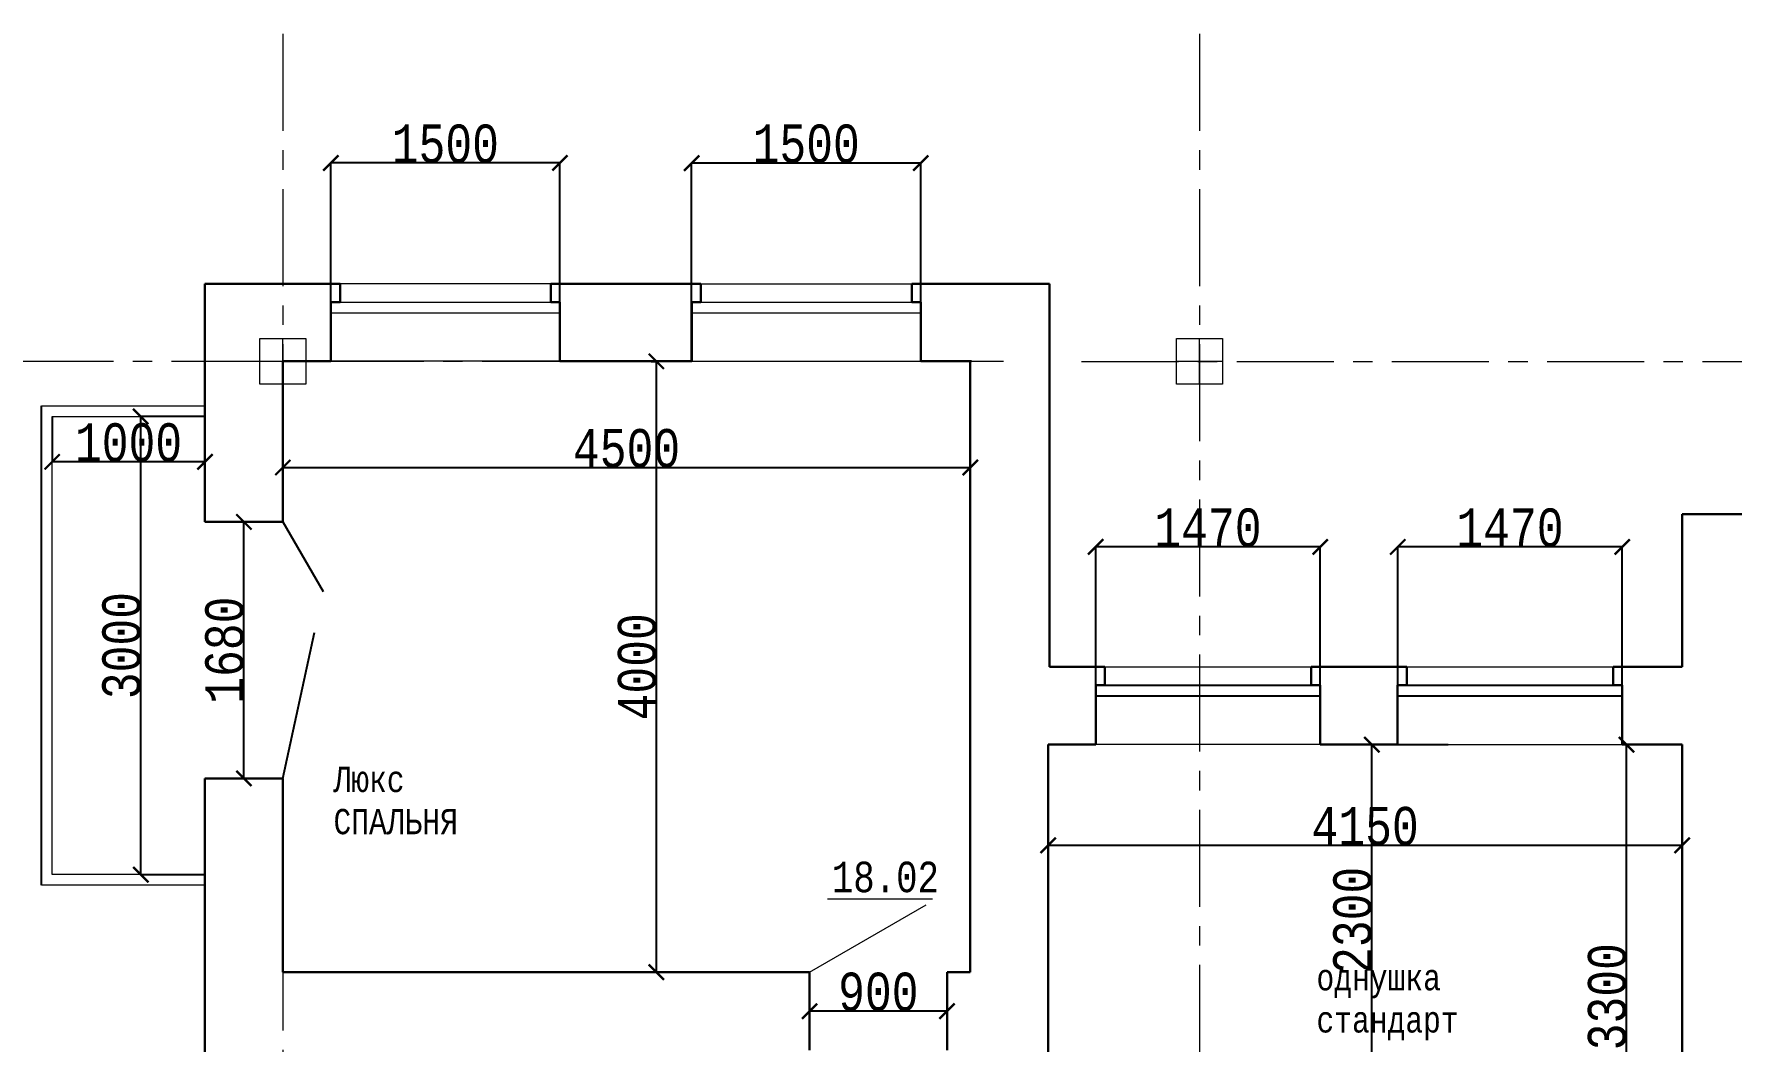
# Model space of a CAD drawing. Header units: millimetres. Extents: x -689206 to 4969298, y -1019800 to 703299.
# Drawn here: x 340349 to 351458, y 576580 to 583175 of the extents above; entities that cross this region are included whole.
import ezdxf

# ---------------------------------------------------------------- set-up
doc = ezdxf.new("R2010")
doc.units = ezdxf.units.MM
doc.linetypes.add('осеваяX2', pattern=[101.6, 63.5, -12.7, 12.7, -12.7])
for name, color, linetype, lineweight in [('б', 231, 'Continuous', 30), ('БАЛКОН', 7, 'Continuous', 20), ('ОКНА', 250, 'Continuous', 20), ('ПЕРЕГОРОДКИ', 252, 'Continuous', 9), ('РАЗМЕРЫ', 7, 'Continuous', 9), ('стены', 7, 'Continuous', 20)]:
    doc.layers.add(name, color=color, linetype=linetype, lineweight=lineweight)
doc.styles.add('Аннотативный', font='isocteur.ttf', dxfattribs={"width": 0.7, "height": 250})
doc.dimstyles.new('Аннотативный', dxfattribs={"dimscale": 0, "dimtxt": 250, "dimasz": 100, "dimexe": 1.25, "dimexo": 0.625, "dimtad": 1, "dimdec": 0, "dimtxsty": 'Аннотативный', "dimblk": 'ARCHTICK', "dimcen": 2.5, "dimadec": 0, "dimazin": 0, "dimtfac": 1, "dimtdec": 0, "dimtmove": 0, "dimatfit": 3, "dimfxl": 1, "dimarcsym": 0})

# ---------------------------------------------------------------- blocks, each defined once
blk = doc.blocks.new('_ArchTick')
at = {"color": 0, "linetype": 'ByBlock', "const_width": 0.15}
blk.add_lwpolyline([(-0.5, -0.5), (0.5, 0.5)], dxfattribs=at)
blk = doc.blocks.new('*D342')
at = {"layer": 'Defpoints', "color": 0, "lineweight": 20, "transparency": 16777216}
for p in [(341978, 581031), (346478, 581031), (346478, 580336)]:
    blk.add_point(p, dxfattribs=at)
at = {"layer": 'стены', "color": 0, "lineweight": -2, "transparency": 16777216}
for p, q in [((341978, 581031), (341978, 580334)), ((346478, 581031), (346478, 580334)), ((341978, 580336), (346478, 580336))]:
    blk.add_line(p, q, dxfattribs=at)
at = {"layer": 'стены', "color": 0, "lineweight": -2, "transparency": 16777216, "xscale": 100, "yscale": 100, "zscale": 100, "rotation": 180}
blk.add_blockref('_ArchTick', (341978, 580336), dxfattribs=at)
at = {"layer": 'стены', "color": 0, "lineweight": -2, "transparency": 16777216, "xscale": 100, "yscale": 100, "zscale": 100}
blk.add_blockref('_ArchTick', (346478, 580336), dxfattribs=at)
at = {"layer": 'стены', "color": 0, "transparency": 16777216, "insert": (344228, 580461), "char_height": 250, "attachment_point": 5, "style": 'Аннотативный'}
blk.add_mtext('4500', dxfattribs=at)
blk = doc.blocks.new('*D343')
at = {"layer": 'Defpoints', "color": 0, "lineweight": 20, "transparency": 16777216}
for p in [(350774, 578521), (351138, 578521), (351138, 575221)]:
    blk.add_point(p, dxfattribs=at)
at = {"layer": 'стены', "color": 0, "lineweight": -2, "transparency": 16777216}
for p, q in [((351137, 578521), (350772, 578521)), ((350774, 575221), (350774, 578521)), ((351137, 575221), (350772, 575221))]:
    blk.add_line(p, q, dxfattribs=at)
at = {"layer": 'стены', "color": 0, "lineweight": -2, "transparency": 16777216, "xscale": 100, "yscale": 100, "zscale": 100}
for p, rotation in [((350774, 578521), 90), ((350774, 575221), 270)]:
    blk.add_blockref('_ArchTick', p, dxfattribs=dict(at, rotation=rotation))
at = {"layer": 'стены', "color": 0, "transparency": 16777216, "insert": (350648, 576871), "char_height": 250, "attachment_point": 5, "rotation": 90, "style": 'Аннотативный'}
blk.add_mtext('3300', dxfattribs=at)
blk = doc.blocks.new('*D344')
at = {"layer": 'Defpoints', "color": 0, "lineweight": 20, "transparency": 16777216}
for p in [(349107, 578521), (349608, 578521), (349608, 576221)]:
    blk.add_point(p, dxfattribs=at)
at = {"layer": 'стены', "color": 0, "lineweight": -2, "transparency": 16777216}
for p, q in [((349607, 578521), (349105, 578521)), ((349107, 576221), (349107, 578521)), ((349607, 576221), (349105, 576221))]:
    blk.add_line(p, q, dxfattribs=at)
at = {"layer": 'стены', "color": 0, "lineweight": -2, "transparency": 16777216, "xscale": 100, "yscale": 100, "zscale": 100}
for p, rotation in [((349107, 578521), 90), ((349107, 576221), 270)]:
    blk.add_blockref('_ArchTick', p, dxfattribs=dict(at, rotation=rotation))
at = {"layer": 'стены', "color": 0, "transparency": 16777216, "insert": (348981, 577371), "char_height": 250, "attachment_point": 5, "rotation": 90, "style": 'Аннотативный'}
blk.add_mtext('2300', dxfattribs=at)
blk = doc.blocks.new('*D345')
at = {"layer": 'Defpoints', "color": 0, "lineweight": 20, "transparency": 16777216}
for p in [(346988, 578521), (351138, 578521), (346988, 577862)]:
    blk.add_point(p, dxfattribs=at)
at = {"layer": 'стены', "color": 0, "lineweight": -2, "transparency": 16777216}
for p, q in [((346988, 578521), (346988, 577860)), ((351138, 578521), (351138, 577860)), ((351138, 577862), (346988, 577862))]:
    blk.add_line(p, q, dxfattribs=at)
at = {"layer": 'стены', "color": 0, "lineweight": -2, "transparency": 16777216, "xscale": 100, "yscale": 100, "zscale": 100, "rotation": 180}
blk.add_blockref('_ArchTick', (346988, 577862), dxfattribs=at)
at = {"layer": 'стены', "color": 0, "lineweight": -2, "transparency": 16777216, "xscale": 100, "yscale": 100, "zscale": 100}
blk.add_blockref('_ArchTick', (351138, 577862), dxfattribs=at)
at = {"layer": 'стены', "color": 0, "transparency": 16777216, "insert": (349063, 577987), "char_height": 250, "attachment_point": 5, "style": 'Аннотативный'}
blk.add_mtext('4150', dxfattribs=at)
blk = doc.blocks.new('*D405')
at = {"layer": 'Defpoints', "color": 0, "lineweight": 20, "transparency": 16777216}
for p in [(345426, 576776), (345426, 576776), (346326, 576776)]:
    blk.add_point(p, dxfattribs=at)
at = {"layer": 'стены', "color": 0, "lineweight": -2, "transparency": 16777216}
for p, q in [((345426, 576777), (345426, 576778)), ((346326, 576776), (345426, 576776)), ((346326, 576777), (346326, 576778))]:
    blk.add_line(p, q, dxfattribs=at)
at = {"layer": 'стены', "color": 0, "lineweight": -2, "transparency": 16777216, "xscale": 100, "yscale": 100, "zscale": 100, "rotation": 180}
blk.add_blockref('_ArchTick', (345426, 576776), dxfattribs=at)
at = {"layer": 'стены', "color": 0, "lineweight": -2, "transparency": 16777216, "xscale": 100, "yscale": 100, "zscale": 100}
blk.add_blockref('_ArchTick', (346326, 576776), dxfattribs=at)
at = {"layer": 'стены', "color": 0, "transparency": 16777216, "insert": (345876, 576902), "char_height": 250, "attachment_point": 5, "style": 'Аннотативный'}
blk.add_mtext('900', dxfattribs=at)
blk = doc.blocks.new('*D423')
at = {"layer": 'Defpoints', "color": 0, "linetype": 'ByBlock', "lineweight": 20, "transparency": 16777216}
for p in [(341048, 580670), (341468, 580670), (341468, 577670)]:
    blk.add_point(p, dxfattribs=at)
at = {"layer": 'б', "color": 0, "linetype": 'ByBlock', "lineweight": -2, "transparency": 16777216}
for p, q in [((341467, 580670), (341047, 580670)), ((341048, 577670), (341048, 580670)), ((341467, 577670), (341047, 577670))]:
    blk.add_line(p, q, dxfattribs=at)
at = {"layer": 'б', "color": 0, "linetype": 'ByBlock', "lineweight": -2, "transparency": 16777216, "xscale": 100, "yscale": 100, "zscale": 100}
for p, rotation in [((341048, 580670), 90), ((341048, 577670), 270)]:
    blk.add_blockref('_ArchTick', p, dxfattribs=dict(at, rotation=rotation))
at = {"layer": 'б', "color": 0, "linetype": 'ByBlock', "lineweight": 25, "transparency": 16777216, "insert": (340923, 579170), "char_height": 250, "attachment_point": 5, "rotation": 90, "style": 'Аннотативный'}
blk.add_mtext('3000', dxfattribs=at)
blk = doc.blocks.new('*D424')
at = {"layer": 'Defpoints', "color": 0, "linetype": 'ByBlock', "lineweight": 20, "transparency": 16777216}
for p in [(340468, 580670), (341468, 580670), (340468, 580373)]:
    blk.add_point(p, dxfattribs=at)
at = {"layer": 'б', "color": 0, "linetype": 'ByBlock', "lineweight": -2, "transparency": 16777216}
for p, q in [((340468, 580670), (340468, 580372)), ((341468, 580670), (341468, 580372)), ((341468, 580373), (340468, 580373))]:
    blk.add_line(p, q, dxfattribs=at)
at = {"layer": 'б', "color": 0, "linetype": 'ByBlock', "lineweight": -2, "transparency": 16777216, "xscale": 100, "yscale": 100, "zscale": 100, "rotation": 180}
blk.add_blockref('_ArchTick', (340468, 580373), dxfattribs=at)
at = {"layer": 'б', "color": 0, "linetype": 'ByBlock', "lineweight": -2, "transparency": 16777216, "xscale": 100, "yscale": 100, "zscale": 100}
blk.add_blockref('_ArchTick', (341468, 580373), dxfattribs=at)
at = {"layer": 'б', "color": 0, "linetype": 'ByBlock', "lineweight": 25, "transparency": 16777216, "insert": (340968, 580499), "char_height": 250, "attachment_point": 5, "style": 'Аннотативный'}
blk.add_mtext('1000', dxfattribs=at)
blk = doc.blocks.new('*D433')
at = {"layer": 'Defpoints', "color": 0, "lineweight": 20, "transparency": 16777216}
for p in [(344389, 581031), (344423, 581031), (344389, 577031)]:
    blk.add_point(p, dxfattribs=at)
at = {"layer": 'РАЗМЕРЫ', "color": 0, "lineweight": -2, "transparency": 16777216}
for p, q in [((344390, 581031), (344425, 581031)), ((344423, 577031), (344423, 581031)), ((344390, 577031), (344425, 577031))]:
    blk.add_line(p, q, dxfattribs=at)
at = {"layer": 'РАЗМЕРЫ', "color": 0, "lineweight": -2, "transparency": 16777216, "xscale": 100, "yscale": 100, "zscale": 100}
for p, rotation in [((344423, 581031), 90), ((344423, 577031), 270)]:
    blk.add_blockref('_ArchTick', p, dxfattribs=dict(at, rotation=rotation))
at = {"layer": 'РАЗМЕРЫ', "color": 0, "transparency": 16777216, "insert": (344298, 579031), "char_height": 250, "attachment_point": 5, "rotation": 90, "style": 'Аннотативный'}
blk.add_mtext('4000', dxfattribs=at)
blk = doc.blocks.new('*D452')
at = {"layer": 'Defpoints', "color": 0, "linetype": 'ByBlock', "lineweight": 20, "transparency": 16777216}
for p in [(341723, 579980), (341723, 579980), (341723, 578300)]:
    blk.add_point(p, dxfattribs=at)
at = {"layer": 'ПЕРЕГОРОДКИ', "color": 0, "linetype": 'ByBlock', "lineweight": -2, "transparency": 16777216}
for p, q in [((341723, 578300), (341723, 579980)), ((341724, 579980), (341724, 579980)), ((341724, 578300), (341724, 578300))]:
    blk.add_line(p, q, dxfattribs=at)
at = {"layer": 'ПЕРЕГОРОДКИ', "color": 0, "linetype": 'ByBlock', "lineweight": -2, "transparency": 16777216, "xscale": 100, "yscale": 100, "zscale": 100}
for p, rotation in [((341723, 579980), 90), ((341723, 578300), 270)]:
    blk.add_blockref('_ArchTick', p, dxfattribs=dict(at, rotation=rotation))
at = {"layer": 'ПЕРЕГОРОДКИ', "color": 0, "linetype": 'ByBlock', "lineweight": 13, "transparency": 16777216, "insert": (341597, 579140), "char_height": 250, "attachment_point": 5, "rotation": 90, "style": 'Аннотативный'}
blk.add_mtext('1680', dxfattribs=at)
blk = doc.blocks.new('*D470')
at = {"layer": 'Defpoints', "color": 0, "linetype": 'ByBlock', "lineweight": 20, "transparency": 16777216}
for p in [(347299, 579816), (347299, 578521), (348769, 578521)]:
    blk.add_point(p, dxfattribs=at)
at = {"layer": 'РАЗМЕРЫ', "color": 0, "linetype": 'ByBlock', "lineweight": -2, "transparency": 16777216}
for p, q in [((347299, 578522), (347299, 579817)), ((348769, 579816), (347299, 579816)), ((348769, 578522), (348769, 579817))]:
    blk.add_line(p, q, dxfattribs=at)
at = {"layer": 'РАЗМЕРЫ', "color": 0, "linetype": 'ByBlock', "lineweight": -2, "transparency": 16777216, "xscale": 100, "yscale": 100, "zscale": 100, "rotation": 180}
blk.add_blockref('_ArchTick', (347299, 579816), dxfattribs=at)
at = {"layer": 'РАЗМЕРЫ', "color": 0, "linetype": 'ByBlock', "lineweight": -2, "transparency": 16777216, "xscale": 100, "yscale": 100, "zscale": 100}
blk.add_blockref('_ArchTick', (348769, 579816), dxfattribs=at)
at = {"layer": 'РАЗМЕРЫ', "color": 0, "linetype": 'ByBlock', "lineweight": 13, "transparency": 16777216, "insert": (348034, 579941), "char_height": 250, "attachment_point": 5, "style": 'Аннотативный'}
blk.add_mtext('1470', dxfattribs=at)
blk = doc.blocks.new('*D471')
at = {"layer": 'Defpoints', "color": 0, "linetype": 'ByBlock', "lineweight": 20, "transparency": 16777216}
for p in [(349276, 579816), (349276, 578521), (350746, 578521)]:
    blk.add_point(p, dxfattribs=at)
at = {"layer": 'РАЗМЕРЫ', "color": 0, "linetype": 'ByBlock', "lineweight": -2, "transparency": 16777216}
for p, q in [((349276, 578522), (349276, 579817)), ((350746, 579816), (349276, 579816)), ((350746, 578522), (350746, 579817))]:
    blk.add_line(p, q, dxfattribs=at)
at = {"layer": 'РАЗМЕРЫ', "color": 0, "linetype": 'ByBlock', "lineweight": -2, "transparency": 16777216, "xscale": 100, "yscale": 100, "zscale": 100, "rotation": 180}
blk.add_blockref('_ArchTick', (349276, 579816), dxfattribs=at)
at = {"layer": 'РАЗМЕРЫ', "color": 0, "linetype": 'ByBlock', "lineweight": -2, "transparency": 16777216, "xscale": 100, "yscale": 100, "zscale": 100}
blk.add_blockref('_ArchTick', (350746, 579816), dxfattribs=at)
at = {"layer": 'РАЗМЕРЫ', "color": 0, "linetype": 'ByBlock', "lineweight": 13, "transparency": 16777216, "insert": (350011, 579941), "char_height": 250, "attachment_point": 5, "style": 'Аннотативный'}
blk.add_mtext('1470', dxfattribs=at)
blk = doc.blocks.new('*D476')
at = {"layer": 'Defpoints', "color": 0, "linetype": 'ByBlock', "lineweight": 20, "transparency": 16777216}
for p in [(342292, 582330), (342292, 581031), (343792, 581031)]:
    blk.add_point(p, dxfattribs=at)
at = {"layer": 'РАЗМЕРЫ', "color": 0, "linetype": 'ByBlock', "lineweight": -2, "transparency": 16777216}
for p, q in [((342292, 581032), (342292, 582331)), ((343792, 582330), (342292, 582330)), ((343792, 581032), (343792, 582331))]:
    blk.add_line(p, q, dxfattribs=at)
at = {"layer": 'РАЗМЕРЫ', "color": 0, "linetype": 'ByBlock', "lineweight": -2, "transparency": 16777216, "xscale": 100, "yscale": 100, "zscale": 100, "rotation": 180}
blk.add_blockref('_ArchTick', (342292, 582330), dxfattribs=at)
at = {"layer": 'РАЗМЕРЫ', "color": 0, "linetype": 'ByBlock', "lineweight": -2, "transparency": 16777216, "xscale": 100, "yscale": 100, "zscale": 100}
blk.add_blockref('_ArchTick', (343792, 582330), dxfattribs=at)
at = {"layer": 'РАЗМЕРЫ', "color": 0, "linetype": 'ByBlock', "lineweight": 13, "transparency": 16777216, "insert": (343042, 582455), "char_height": 250, "attachment_point": 5, "style": 'Аннотативный'}
blk.add_mtext('1500', dxfattribs=at)
blk = doc.blocks.new('*D477')
at = {"layer": 'Defpoints', "color": 0, "linetype": 'ByBlock', "lineweight": 20, "transparency": 16777216}
for p in [(344654, 582329), (344654, 581031), (346154, 581031)]:
    blk.add_point(p, dxfattribs=at)
at = {"layer": 'РАЗМЕРЫ', "color": 0, "linetype": 'ByBlock', "lineweight": -2, "transparency": 16777216}
for p, q in [((344654, 581032), (344654, 582330)), ((346154, 582329), (344654, 582329)), ((346154, 581032), (346154, 582330))]:
    blk.add_line(p, q, dxfattribs=at)
at = {"layer": 'РАЗМЕРЫ', "color": 0, "linetype": 'ByBlock', "lineweight": -2, "transparency": 16777216, "xscale": 100, "yscale": 100, "zscale": 100, "rotation": 180}
blk.add_blockref('_ArchTick', (344654, 582329), dxfattribs=at)
at = {"layer": 'РАЗМЕРЫ', "color": 0, "linetype": 'ByBlock', "lineweight": -2, "transparency": 16777216, "xscale": 100, "yscale": 100, "zscale": 100}
blk.add_blockref('_ArchTick', (346154, 582329), dxfattribs=at)
at = {"layer": 'РАЗМЕРЫ', "color": 0, "linetype": 'ByBlock', "lineweight": 13, "transparency": 16777216, "insert": (345404, 582455), "char_height": 250, "attachment_point": 5, "style": 'Аннотативный'}
blk.add_mtext('1500', dxfattribs=at)

msp = doc.modelspace()

# ---------------------------------------------------------------- linework, layer by layer
at = {"layer": 'б', "color": 18, "linetype": 'ByBlock', "lineweight": 25, "true_color": 0x000000}
for p, q in [((340398, 577600.4), (340398, 580740.4)), ((341978, 579980.2), (342241.1, 579524.6)), ((341978, 578300.2), (342186.2, 579254.6))]:
    msp.add_line(p, q, dxfattribs=at)
at = {"layer": 'б', "color": 18, "linetype": 'ByBlock', "lineweight": 30, "true_color": 0x000000}
for p, q in [((341978, 579980.2), (341978, 580373.2)), ((341978, 579980.2), (341468, 579980.2)), ((341468, 578300.2), (341978, 578300.2))]:
    msp.add_line(p, q, dxfattribs=at)
at = {"layer": 'БАЛКОН'}
for p, q in [((340398, 580740.4), (341468, 580740.4)), ((340468, 577670.4), (340468, 580670.4)), ((340468, 580670.4), (341468, 580670.4)), ((341468, 577600.4), (340398, 577600.4)), ((341468, 577670.4), (340468, 577670.4))]:
    msp.add_line(p, q, dxfattribs=at)
at = {"layer": 'ОКНА'}
for p, q in [((342292.3, 581349.3), (343792.3, 581349.3)), ((342352.3, 581419.3), (343732.3, 581419.3)), ((344654.5, 581349.3), (346154.5, 581349.3)), ((344714.5, 581419.3), (346094.5, 581419.3))]:
    msp.add_line(p, q, dxfattribs=at)
at = {"layer": 'РАЗМЕРЫ', "lineweight": 30}
for p, q in [((342352.3, 581419.3), (342352.3, 581539.3)), ((342352.3, 581539.3), (342352.3, 581419.3)), ((343732.3, 581419.3), (343732.3, 581539.3)), ((344714.5, 581419.3), (344714.5, 581539.3)), ((344714.5, 581539.3), (344714.5, 581419.3)), ((346094.5, 581419.3), (346094.5, 581539.3)), ((342292.3, 581419.3), (342352.3, 581419.3)), ((343792.3, 581419.3), (343732.3, 581419.3)), ((344654.5, 581419.3), (344714.5, 581419.3)), ((346154.5, 581419.3), (346094.5, 581419.3))]:
    msp.add_line(p, q, dxfattribs=at)
at = {"layer": 'РАЗМЕРЫ'}
for p, q in [((343732.3, 581539.3), (342352.3, 581539.3)), ((344714.5, 581539.3), (346094.5, 581539.3)), ((343792.3, 581031.4), (342292.3, 581031.4)), ((344654.5, 581031.4), (346154.5, 581031.4)), ((347358.9, 579031.3), (348708.9, 579031.3)), ((349335.6, 579031.3), (350685.6, 579031.3)), ((348768.9, 578521.4), (347298.9, 578521.4)), ((349275.6, 578521.4), (350745.6, 578521.4))]:
    msp.add_line(p, q, dxfattribs=at)
at = {"layer": 'РАЗМЕРЫ', "color": 114, "true_color": 0x139b48}
msp.add_line((345542.5, 577512.4), (346231.7, 577512.4), dxfattribs=at)
at = {"layer": 'стены', "color": 1, "linetype": 'осеваяX2', "lineweight": 15, "ltscale": 10}
for p, q in [((341978, 583174.8), (341978, 579980.2)), ((347978, 583174.8), (347978, 539027.3)), ((323978, 581031.4), (346696.1, 581031.4)), ((347206.1, 581029.3), (396128, 581029.3)), ((341978, 578300.2), (341978, 576349.2))]:
    msp.add_line(p, q, dxfattribs=at)
at = {"layer": 'стены', "color": 1, "linetype": 'осеваяX2', "ltscale": 10}
msp.add_line((341978, 583174.8), (341978, 580881.4), dxfattribs=at)
at = {"layer": 'стены', "lineweight": 30}
for p, q in [((341468, 581029.3), (341468, 581539.3)), ((341468, 581539.3), (342352.3, 581539.3)), ((343732.3, 581539.3), (344714.5, 581539.3)), ((346094.5, 581539.3), (346996.1, 581539.3)), ((346996.1, 581539.3), (346996.1, 579031.3)), ((342292.3, 581031.4), (342292.3, 581419.3)), ((343792.3, 581031.4), (343792.3, 581419.3)), ((344654.5, 581031.4), (344654.5, 581419.3)), ((346154.5, 581031.4), (346154.5, 581419.3)), ((341468, 579980.2), (341468, 581029.3)), ((341978, 579980.2), (341978, 581031.4)), ((342292.3, 581031.4), (341978, 581031.4)), ((344654.5, 581031.4), (343792.3, 581031.4)), ((346486.1, 581031.4), (346154.5, 581031.4)), ((346478.1, 581031.4), (346478.1, 577031.4)), ((351138.1, 580031.4), (352054.6, 580031.4)), ((351138.1, 580031.4), (351138.1, 579031.3)), ((346996.1, 579031.3), (347358.9, 579031.3)), ((347358.9, 578911.3), (347358.9, 579031.3)), ((348708.9, 579031.3), (349335.6, 579031.3)), ((348708.9, 578911.3), (348708.9, 579031.3)), ((349335.6, 578911.3), (349335.6, 579031.3)), ((350685.6, 579031.3), (351138.1, 579031.3)), ((350685.6, 578911.3), (350685.6, 579031.3)), ((347298.9, 578911.3), (347358.9, 578911.3)), ((347298.9, 578911.3), (347298.9, 578521.4)), ((348708.9, 578911.3), (348768.9, 578911.3)), ((348768.9, 578911.3), (348768.9, 578521.4)), ((348768.9, 578911.3), (348768.9, 578521.4)), ((349275.6, 578911.3), (349335.6, 578911.3)), ((349275.6, 578911.3), (349275.6, 578521.4)), ((350685.6, 578911.3), (350745.6, 578911.3)), ((350745.6, 578911.3), (350745.6, 578521.4)), ((346988.1, 576221.4), (346988.1, 578521.4)), ((346988.1, 578521.4), (347298.9, 578521.4)), ((348768.9, 578521.4), (349275.6, 578521.4)), ((350745.6, 578521.4), (351138.1, 578521.4)), ((351138.1, 578521.4), (351138.1, 575221.4)), ((341468, 576289.2), (341468, 578300.2)), ((341978, 577031.4), (341978, 578300.2)), ((345426.1, 577031.4), (341978, 577031.4)), ((345426.1, 576521.4), (345426.1, 577031.4)), ((346478.1, 577031.4), (346326.1, 577031.4)), ((346326.1, 576521.4), (346326.1, 577031.4))]:
    msp.add_line(p, q, dxfattribs=at)
at = {"layer": 'стены'}
for p, q in [((341978, 580881.4), (341978, 581181.4)), ((347978, 580881.4), (347978, 581181.4)), ((341828, 581031.4), (342128, 581031.4)), ((341978, 581031.4), (341978, 580820.4)), ((347828, 581031.4), (348128, 581031.4)), ((345426.1, 577031.4), (346189.7, 577472.2))]:
    msp.add_line(p, q, dxfattribs=at)
at = {"layer": 'стены', "lineweight": 25}
for p, q in [((347358.9, 578911.3), (348708.9, 578911.3)), ((349335.6, 578911.3), (350685.6, 578911.3)), ((347298.9, 578841.3), (348768.9, 578841.3)), ((349275.6, 578841.3), (350745.6, 578841.3))]:
    msp.add_line(p, q, dxfattribs=at)
at = {"layer": 'стены', "color": 4, "lineweight": 25}
msp.add_line((350745.6, 578911.3), (350745.6, 578521.4), dxfattribs=at)
at = {"layer": 'стены', "color": 240, "true_color": 0xed1f24}
for points in [[(341828, 581181.4), (342128, 581181.4), (342128, 580881.4), (341828, 580881.4)], [(347828, 581181.4), (348128, 581181.4), (348128, 580881.4), (347828, 580881.4)]]:
    msp.add_lwpolyline(points, close=True, dxfattribs=at)

# ---------------------------------------------------------------- texts
at = {"char_height": 165.8, "width": 766.271, "attachment_point": 1, "style": 'Аннотативный'}
for s, insert in [('Люкс\\PСПАЛЬНЯ', (342309.8, 578376.9)), ('однушка \\Pстандарт', (348744.3, 577078.7))]:
    msp.add_mtext(s, dxfattribs=dict(at, insert=insert))
at = {"layer": 'РАЗМЕРЫ', "color": 114, "true_color": 0x139b48, "insert": (345571.7, 577755.2), "char_height": 200, "width": 656.117, "attachment_point": 1, "style": 'Аннотативный'}
msp.add_mtext('18.02', dxfattribs=at)

# ---------------------------------------------------------------- dimensions: what is measured, and where the dimension line sits
at = {"layer": 'б', "color": 18, "linetype": 'ByBlock', "lineweight": 25, "true_color": 0x000000}
for p1, p2, distance, picture, middle in [((341468, 577670.4), (341468, 580670.4), 419.9, '*D423', (340922.5, 579170.4)), ((341468, 580670.4), (340468, 580670.4), 297.2, '*D424', (340968, 580498.8))]:
    dim = msp.add_aligned_dim(p1=p1, p2=p2, distance=distance, dimstyle='Аннотативный', dxfattribs=at)
    dim.commit()
    dim.dimension.update_dxf_attribs({"geometry": picture, "text_midpoint": middle})
at = {"layer": 'ПЕРЕГОРОДКИ', "color": 18, "linetype": 'ByBlock', "lineweight": 13, "true_color": 0x000000}
dim = msp.add_linear_dim(base=(341723, 579980.2), p1=(341723, 578300.2), p2=(341723, 579980.2), angle=90, dimstyle='Аннотативный', dxfattribs=at)
dim.commit()
dim.dimension.update_dxf_attribs({"geometry": '*D452', "text_midpoint": (341597.4, 579140.2)})
at = {"layer": 'РАЗМЕРЫ', "linetype": 'ByBlock', "lineweight": 13}
for base, p1, p2, picture, middle in [((342292.3, 582329.5), (343792.3, 581031.4), (342292.3, 581031.4), '*D476', (343042.3, 582455.1)), ((344654.5, 582329), (346154.5, 581031.4), (344654.5, 581031.4), '*D477', (345404.5, 582454.6)), ((347298.9, 579815.5), (348768.9, 578521.4), (347298.9, 578521.4), '*D470', (348033.9, 579941.2)), ((349275.6, 579815.5), (350745.6, 578521.4), (349275.6, 578521.4), '*D471', (350010.6, 579941.2))]:
    dim = msp.add_linear_dim(base=base, p1=p1, p2=p2, dimstyle='Аннотативный', dxfattribs=at)
    dim.commit()
    dim.dimension.update_dxf_attribs({"geometry": picture, "text_midpoint": middle})
at = {"layer": 'РАЗМЕРЫ'}
dim = msp.add_linear_dim(base=(344423.3, 581031.4), p1=(344389, 577031.4), p2=(344389, 581031.4), angle=90, dimstyle='Аннотативный', dxfattribs=at)
dim.commit()
dim.dimension.update_dxf_attribs({"geometry": '*D433', "text_midpoint": (344297.7, 579031.4)})
at = {"layer": 'стены'}
for p1, p2, distance, picture, middle in [((341978, 581031.4), (346478.1, 581031.4), -695.7, '*D342', (344228, 580461.2)), ((351138.1, 575221.4), (351138.1, 578521.4), 364.4, '*D343', (350648, 576871.4)), ((351138.1, 578521.4), (346988.1, 578521.4), 659.7, '*D345', (349063.1, 577987.3)), ((346326.1, 576776.4), (345426.1, 576776.4), 0, '*D405', (345876.1, 576902))]:
    dim = msp.add_aligned_dim(p1=p1, p2=p2, distance=distance, dimstyle='Аннотативный', dxfattribs=at)
    dim.commit()
    dim.dimension.update_dxf_attribs({"geometry": picture, "text_midpoint": middle})
dim = msp.add_linear_dim(base=(349106.5, 578521.4), p1=(349608.1, 576221.4), p2=(349608.1, 578521.4), angle=90, dimstyle='Аннотативный', dxfattribs=at)
dim.commit()
dim.dimension.update_dxf_attribs({"geometry": '*D344', "text_midpoint": (349106.5, 577371.4), "dimtype": 161})

doc.saveas('drawing.dxf')
